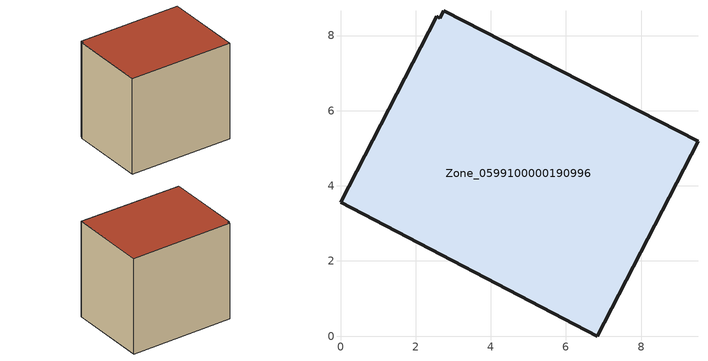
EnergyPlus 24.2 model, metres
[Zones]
Zone_0599100000190996
 floor ground (C_G): 2.75,8.66 9.52,5.18 6.83,0 0,3.57 2.56,8.51 2.64,8.46 z0
 wall outside (C_F): 6.83,0 9.52,5.18 2.75,8.66 2.64,8.46 2.56,8.51 0,3.57 6.83,0 z0:7.13
 roof outside (C_R): 9.52,5.18 2.75,8.66 2.64,8.46 2.56,8.51 0,3.57 6.83,0 z7.13
[BUILDING]
Pand.0599100000190996: North Axis=0; Terrain=City; Loads Convergence Tolerance Value=0.04; Temperature Convergence Tolerance Value=0.4; Solar Distribution=FullExterior; Maximum Number of Warmup Days=25; Minimum Number of Warmup Days=1
[Site:Location]
Rotterdam.The.Hague.AP_ZH_NLD Design_Conditions: Latitude=51.96; Longitude=4.45; Time Zone=1; Elevation=-4.5
[SITE:GROUNDTEMPERATURE:BUILDINGSURFACE]
18, 18, 18, 18, 18, 18, 18, 18, 18, 18, 18, 18
[MATERIAL] Thermal Absorptance=0.9; Solar Absorptance=0.7; Visible Absorptance=0.7
Name | Roughness | Thickness | Conductivity | Density | Specific Heat
G.TI.1946-1964 | MediumSmooth | 0.15 | 1 | 540 | 1210
F.TI.1946-1964 | Rough | 0.3 | 0.857143 | 1920 | 840
R.TI.1946-1964 | MediumRough | 0.2 | 0.277778 | 1500 | 1000
[CONSTRUCTION]
C_G: G.TI.1946-1964
C_F: F.TI.1946-1964
C_R: R.TI.1946-1964
[ZONE]
Zone_0599100000190996: Type=1; Multiplier=1; Ceiling Height=Autocalculate; Volume=Autocalculate; Floor Area=autocalculate; Part of Total Floor Area=Yes
[ZONEINFILTRATION:DESIGNFLOWRATE]
Infil_Zone_0599100000190996: Zone or ZoneList or Space or SpaceList=Zone_0599100000190996; Schedule=AlwaysOn; Design Flow Rate Calculation Method=Flow/Area; Flow Rate per Floor Area=0.003; Constant Term Coefficient=1; Temperature Term Coefficient=0; Velocity Term Coefficient=0; Velocity Squared Term Coefficient=0
[HVACTEMPLATE:ZONE:IDEALLOADSAIRSYSTEM]
Zone_0599100000190996: Maximum Heating Supply Air Temperature=50; Minimum Cooling Supply Air Temperature=13; Maximum Heating Supply Air Humidity Ratio=0.0156; Minimum Cooling Supply Air Humidity Ratio=0.0077; Heating Limit=NoLimit; Cooling Limit=NoLimit; Dehumidification Control Type=ConstantSensibleHeatRatio; Cooling Sensible Heat Ratio=0.7; Dehumidification Setpoint=60; Humidification Control Type=None; Humidification Setpoint=30; Outdoor Air Method=None; Outdoor Air Flow Rate per Person=0.00944; Outdoor Air Flow Rate per Zone Floor Area=0; Outdoor Air Flow Rate per Zone=0; Demand Controlled Ventilation Type=None; Outdoor Air Economizer Type=NoEconomizer; Heat Recovery Type=None; Sensible Heat Recovery Effectiveness=0.7; Latent Heat Recovery Effectiveness=0.65
[ZONECONTROL:THERMOSTAT]
ThermostatControl_Zone_0599100000190996: Zone or ZoneList=Zone_0599100000190996; Control Type Schedule=DualSetpointControlType; Control 1=Thermostat_Zone_0599100000190996; Temperature Difference Between Cutout And Setpoint=0
[THERMOSTATSETPOINT:DUALSETPOINT]
Thermostat_Zone_0599100000190996: Heating Setpoint Temperature Schedule=HeatingSetpoint_Zone_0599100000190996; Cooling Setpoint Temperature Schedule=CoolingSetpoint_Zone_0599100000190996
[SCHEDULE:COMPACT]
HeatingSetpoint_Zone_0599100000190996: Through: 12/31, For: AllDays, Until: 24:00, 21
CoolingSetpoint_Zone_0599100000190996: Through: 12/31, For: AllDays, Until: 24:00, 24
DualSetpointControlType: Through: 12/31, For: AllDays, Until: 24:00, 4
AlwaysOn: Through: 12/31, For: AllDays, Until: 24:00, 1
